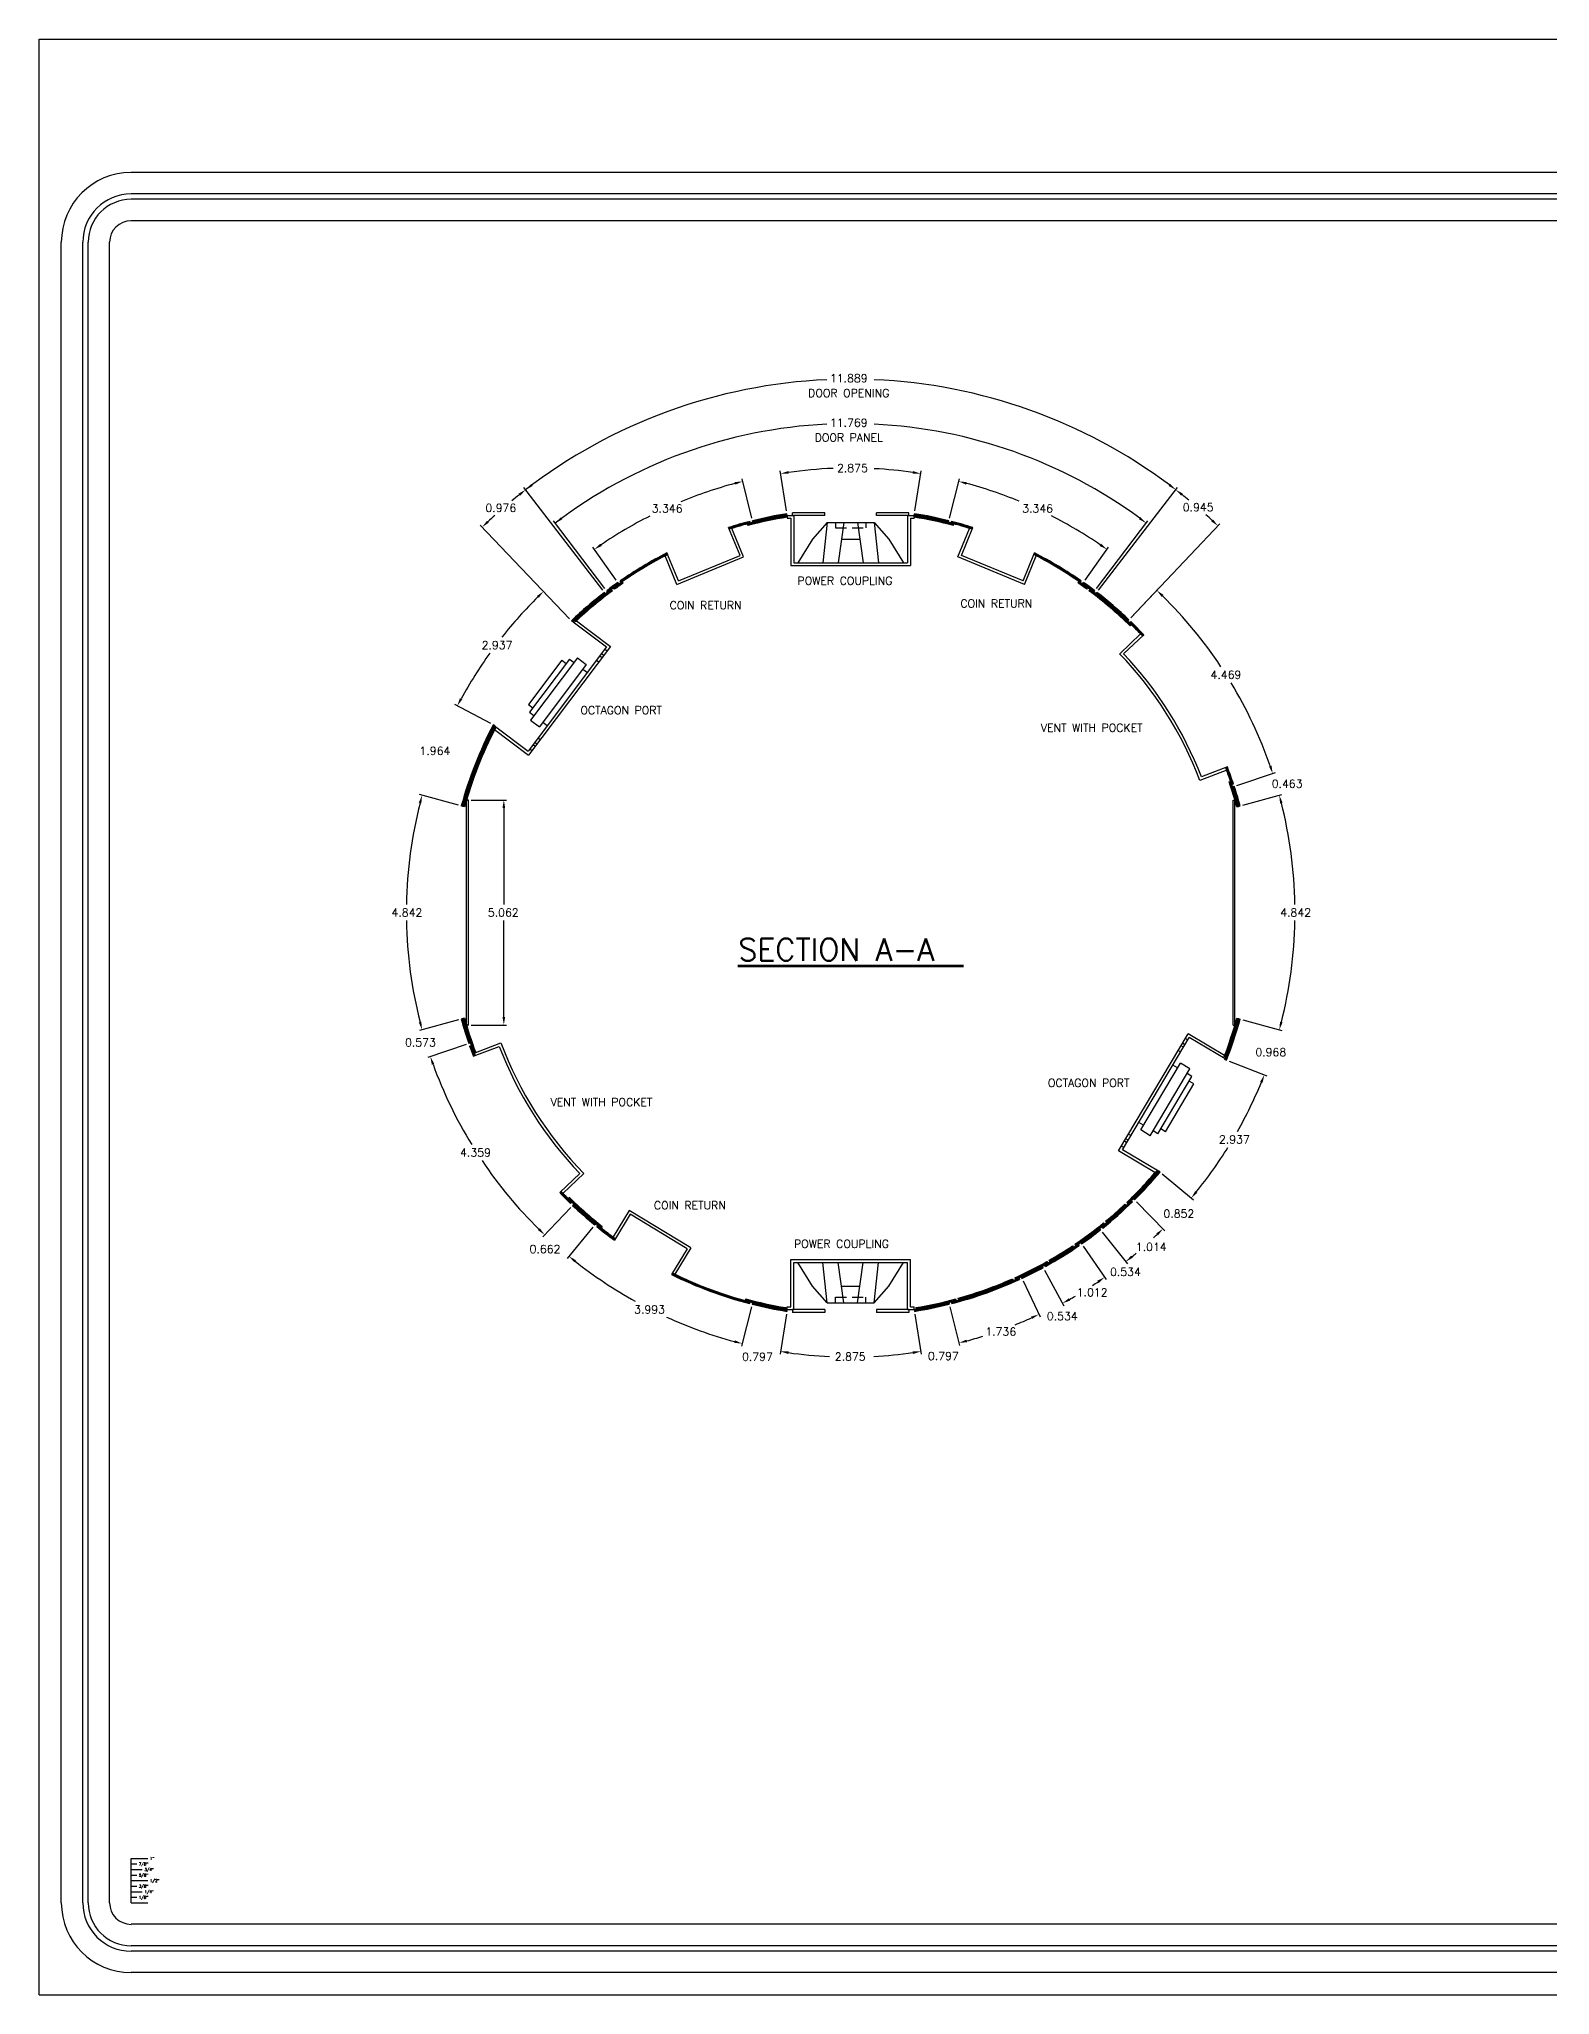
# Model space of a CAD drawing. Extents: x 0 to 68, y 0 to 44.
# Drawn here: x 0 to 34, y 0 to 44 of the extents above; entities that cross this region are included whole.
import ezdxf
from ezdxf.enums import TextEntityAlignment as Align

# ---------------------------------------------------------------- set-up
doc = ezdxf.new("R2010")
doc.units = 0
doc.linetypes.add('HIDDEN', pattern=[0.375, 0.25, -0.125])
doc.layers.get('0').update_dxf_attribs({"linetype": 'CONTINUOUS'})
for name, color, linetype in [('BODY_PANELS', 2, 'CONTINUOUS'), ('DIMENSIONS', 1, 'CONTINUOUS'), ('FORM', 5, 'CONTINUOUS'), ('INNER_SKIN', 7, 'CONTINUOUS'), ('OUTER_SKIN', 7, 'CONTINUOUS'), ('OUTER_SKIN_PANELS', 2, 'CONTINUOUS')]:
    doc.layers.add(name, color=color, linetype=linetype)
doc.styles.get("Standard").update_dxf_attribs({"font": 'simplex.shx'})

msp = doc.modelspace()

# ---------------------------------------------------------------- linework, layer by layer
for p, q in [((0, 0), (0, 44)), ((0, 44), (68, 44)), ((2.071, 2.071), (2.071, 3.071)), ((2.071, 3.071), (2.446, 3.071)), ((2.071, 2.946), (2.196, 2.946)), ((2.071, 2.821), (2.321, 2.821)), ((2.071, 2.696), (2.196, 2.696)), ((2.071, 2.571), (2.446, 2.571)), ((2.071, 2.446), (2.196, 2.446)), ((2.071, 2.321), (2.321, 2.321)), ((2.071, 2.196), (2.196, 2.196)), ((2.071, 2.071), (2.446, 2.071)), ((0, 0), (68, 0))]:
    msp.add_line(p, q)
at = {"layer": 'BODY_PANELS'}
for p, q in [((15.774, 32.383), (15.516, 33.011)), ((16.008, 33.111), (15.998, 33.15)), ((16.836, 33.283), (16.983, 33.283)), ((16.836, 33.283), (16.836, 33.221)), ((16.836, 33.221), (16.921, 33.221)), ((16.921, 33.221), (16.921, 32.158)), ((16.956, 33.283), (16.956, 33.346)), ((17.682, 33.346), (16.956, 33.346)), ((17.682, 33.283), (16.956, 33.283)), ((16.983, 33.283), (16.983, 32.221)), ((17.733, 33.127), (17.405, 32.752)), ((17.733, 33.127), (17.64, 32.221)), ((17.682, 33.283), (17.682, 33.346)), ((17.733, 33.127), (18.796, 33.127)), ((18.109, 33.127), (17.984, 32.221)), ((18.421, 33.127), (18.546, 32.221)), ((18.795, 33.127), (19.124, 32.752)), ((18.796, 33.127), (18.89, 32.221)), ((18.848, 33.283), (18.848, 33.346)), ((19.574, 33.346), (18.848, 33.346)), ((19.574, 33.283), (18.848, 33.283)), ((19.546, 33.283), (19.546, 32.221)), ((19.546, 33.283), (19.693, 33.283)), ((19.574, 33.283), (19.574, 33.346)), ((19.608, 33.221), (19.608, 32.158)), ((19.608, 33.221), (19.693, 33.221)), ((19.693, 33.283), (19.693, 33.221)), ((20.521, 33.111), (20.531, 33.15)), ((20.755, 32.383), (21.013, 33.011)), ((15.856, 32.349), (15.591, 32.993)), ((17.405, 32.752), (17.077, 32.221)), ((18.057, 32.752), (18.472, 32.752)), ((19.124, 32.752), (19.452, 32.221)), ((20.674, 32.349), (20.938, 32.993)), ((14.353, 31.731), (14.088, 32.375)), ((14.387, 31.813), (14.129, 32.441)), ((14.353, 31.731), (15.856, 32.349)), ((14.387, 31.813), (15.774, 32.383)), ((16.921, 32.158), (19.608, 32.158)), ((16.983, 32.221), (19.546, 32.221)), ((22.177, 31.731), (20.674, 32.349)), ((22.143, 31.813), (20.755, 32.383)), ((22.143, 31.813), (22.401, 32.441)), ((22.177, 31.731), (22.441, 32.375)), ((13.098, 31.776), (13.075, 31.809)), ((23.432, 31.776), (23.454, 31.809)), ((12.018, 30.894), (12.771, 30.327)), ((12.064, 30.938), (12.858, 30.339)), ((24.54, 30.867), (24.567, 30.896)), ((24.788, 30.619), (24.318, 30.173)), ((24.86, 30.601), (24.406, 30.171)), ((12.771, 30.327), (11.003, 27.981)), ((11.764, 30.029), (11.012, 29.031)), ((12.858, 30.339), (11.016, 27.893)), ((11.939, 30.054), (11.036, 28.856)), ((12.114, 30.078), (11.061, 28.681)), ((12.314, 29.928), (11.261, 28.53)), ((11.764, 30.029), (11.864, 29.954)), ((11.939, 30.054), (12.039, 29.979)), ((12.114, 30.078), (12.314, 29.928)), ((12.545, 30.027), (12.595, 29.99)), ((12.62, 30.127), (12.67, 30.09)), ((12.658, 30.177), (12.708, 30.14)), ((12.733, 30.277), (12.783, 30.239)), ((12.238, 29.828), (12.338, 29.753)), ((11.012, 29.031), (11.112, 28.955)), ((11.036, 28.856), (11.136, 28.78)), ((11.061, 28.681), (11.261, 28.53)), ((11.336, 28.63), (11.436, 28.555)), ((10.221, 28.491), (11.016, 27.893)), ((10.251, 28.548), (11.003, 27.981)), ((11.154, 28.18), (11.204, 28.143)), ((11.229, 28.28), (11.279, 28.243)), ((11.041, 28.031), (11.091, 27.993)), ((11.116, 28.13), (11.166, 28.093)), ((26.726, 27.552), (26.122, 27.319)), ((26.741, 27.625), (26.158, 27.4)), ((26.839, 27.236), (26.877, 27.249)), ((24.295, 18.989), (25.859, 21.623)), ((26.714, 21.115), (25.859, 21.623)), ((9.688, 21.347), (9.726, 21.36)), ((9.772, 21.116), (10.357, 21.339)), ((9.788, 21.189), (10.393, 21.42)), ((24.381, 19.011), (25.88, 21.537)), ((25.689, 21.215), (25.635, 21.247)), ((25.753, 21.322), (25.699, 21.354)), ((25.785, 21.376), (25.731, 21.408)), ((25.848, 21.483), (25.795, 21.515)), ((26.691, 21.056), (25.88, 21.537)), ((24.791, 19.458), (25.685, 20.963)), ((25.006, 19.33), (25.9, 20.835)), ((25.621, 20.855), (25.513, 20.919)), ((25.9, 20.835), (25.685, 20.963)), ((25.943, 20.664), (25.836, 20.728)), ((25.178, 19.374), (25.943, 20.664)), ((25.349, 19.418), (25.987, 20.493)), ((25.987, 20.493), (25.88, 20.556)), ((24.572, 19.334), (24.519, 19.366)), ((24.855, 19.565), (24.748, 19.629)), ((25.006, 19.33), (24.791, 19.458)), ((25.178, 19.374), (25.07, 19.438)), ((25.349, 19.418), (25.242, 19.482)), ((25.15, 18.482), (24.295, 18.989)), ((24.413, 19.065), (24.359, 19.097)), ((25.191, 18.53), (24.381, 19.011)), ((24.477, 19.172), (24.423, 19.204)), ((24.508, 19.226), (24.455, 19.258)), ((11.718, 18.048), (12.168, 18.481)), ((11.79, 18.031), (12.257, 18.48)), ((11.962, 17.804), (11.99, 17.832)), ((13.277, 17.648), (12.918, 17.052)), ((14.669, 16.809), (13.277, 17.648)), ((12.549, 17.285), (12.575, 17.316)), ((13.299, 17.562), (12.948, 16.981)), ((14.583, 16.788), (13.299, 17.562)), ((14.583, 16.788), (14.233, 16.206)), ((14.669, 16.809), (14.31, 16.213)), ((16.921, 15.479), (16.921, 16.541)), ((16.921, 16.541), (19.608, 16.541)), ((16.983, 15.416), (16.983, 16.479)), ((16.983, 16.479), (19.546, 16.479)), ((17.405, 15.948), (17.077, 16.479)), ((17.733, 15.573), (17.64, 16.479)), ((18.109, 15.573), (17.984, 16.479)), ((18.421, 15.573), (18.546, 16.479)), ((18.796, 15.573), (18.89, 16.479)), ((19.124, 15.948), (19.452, 16.479)), ((19.546, 15.416), (19.546, 16.479)), ((19.608, 15.479), (19.608, 16.541)), ((17.733, 15.573), (17.405, 15.948)), ((18.057, 15.948), (18.472, 15.948)), ((18.795, 15.573), (19.124, 15.948)), ((15.99, 15.552), (16, 15.591)), ((16.836, 15.479), (16.921, 15.479)), ((16.836, 15.416), (16.836, 15.479)), ((16.836, 15.416), (16.983, 15.416)), ((16.956, 15.416), (16.956, 15.354)), ((17.682, 15.416), (16.956, 15.416)), ((17.682, 15.416), (17.682, 15.354)), ((17.733, 15.573), (18.796, 15.573)), ((18.848, 15.416), (18.848, 15.354)), ((19.574, 15.416), (18.848, 15.416)), ((19.546, 15.416), (19.693, 15.416)), ((19.574, 15.416), (19.574, 15.354)), ((19.608, 15.479), (19.693, 15.479)), ((19.693, 15.416), (19.693, 15.479)), ((17.682, 15.354), (16.956, 15.354)), ((19.574, 15.354), (18.848, 15.354))]:
    msp.add_line(p, q, dxfattribs=at)
at = {"layer": 'BODY_PANELS', "linetype": 'HIDDEN'}
for p, q in [((17.921, 33.127), (17.921, 33.002)), ((17.921, 33.002), (18.608, 33.002)), ((18.608, 33.127), (18.608, 33.002)), ((17.921, 15.573), (17.921, 15.698)), ((17.921, 15.698), (18.608, 15.698)), ((18.608, 15.573), (18.608, 15.698))]:
    msp.add_line(p, q, dxfattribs=at)
at = {"layer": 'BODY_PANELS'}
for radius, start, end in [(9.087, 104.4425, 107.6071), (9.047, 104.4425, 107.1889), (9.047, 72.8111, 75.5575), (9.087, 72.3929, 75.5575), (9.087, 117.0758, 124.8282), (9.047, 117.4941, 124.8282), (9.087, 55.1718, 62.9242), (9.047, 55.1718, 62.5059), (9.047, 43.8616, 46.0849), (9.087, 43.4658, 46.0849), (8.399, 20.7009, 43.8921), (8.462, 21.1273, 43.4658), (9.047, 18.6028, 20.7314), (9.087, 18.6028, 21.1273), (9.087, 199.2979, 200.8445), (9.047, 199.2979, 200.4487), (8.462, 200.8445, 223.9095), (8.399, 200.4182, 224.3358), (9.087, 223.9095, 226.088), (9.047, 224.3053, 226.088), (9.087, 231.0265, 234.1911), (9.047, 231.0265, 233.7728), (9.087, 243.6598, 255.5006), (9.047, 244.078, 255.5006)]:
    msp.add_arc((18.265, 24.35), radius, start, end, dxfattribs=at)
at = {"layer": 'DIMENSIONS'}
for p, q in [((12.687, 31.602), (10.911, 33.912)), ((12.687, 31.602), (10.912, 33.911)), ((16.041, 33.225), (15.82, 34.111)), ((16.82, 33.385), (16.676, 34.286)), ((19.709, 33.385), (19.853, 34.286)), ((20.488, 33.225), (20.71, 34.111)), ((23.843, 31.602), (25.619, 33.912)), ((23.843, 31.602), (25.619, 33.912)), ((11.94, 30.961), (9.927, 33.065)), ((12.735, 31.639), (11.579, 33.163)), ((23.795, 31.639), (24.951, 33.163)), ((24.567, 30.983), (26.574, 33.095)), ((12.99, 31.826), (12.463, 32.572)), ((23.54, 31.826), (24.066, 32.572)), ((11.94, 30.961), (11.309, 31.621)), ((24.567, 30.983), (25.196, 31.645)), ((10.164, 28.604), (9.356, 29.029)), ((26.955, 27.211), (27.823, 27.497)), ((9.439, 26.764), (8.559, 27.005)), ((9.722, 26.881), (10.522, 26.881)), ((27.09, 26.764), (27.971, 27.005)), ((10.459, 26.701), (10.459, 24.53)), ((10.459, 21.999), (10.459, 24.17)), ((15.727, 23.169), (20.802, 23.169)), ((15.727, 23.137), (20.802, 23.137)), ((9.439, 21.936), (8.559, 21.695)), ((9.722, 21.819), (10.522, 21.819)), ((27.09, 21.936), (27.971, 21.695)), ((9.61, 21.383), (8.746, 21.087)), ((26.783, 21.009), (27.633, 20.676)), ((25.276, 18.472), (25.976, 17.885)), ((11.963, 17.717), (11.334, 17.055)), ((24.694, 17.84), (25.335, 17.19)), ((12.463, 17.275), (11.884, 16.569)), ((23.927, 17.163), (24.492, 16.446)), ((23.494, 16.842), (24.016, 16.093)), ((22.626, 16.307), (23.061, 15.504)), ((22.145, 16.064), (22.525, 15.251)), ((16.033, 15.477), (15.81, 14.591)), ((20.497, 15.477), (20.716, 14.607)), ((16.82, 15.315), (16.676, 14.414)), ((19.709, 15.315), (19.853, 14.414))]:
    msp.add_line(p, q, dxfattribs=at)
for radius, start, end in [(12, 92.5774, 127.5644), (12, 53.2951, 87.4707), (11, 92.8119, 127.1852), (11, 53.7524, 87.2406), (10, 92.2665, 98.0525), (10, 81.9475, 86.9526), (10, 105.0947, 112.483), (10, 67.717, 74.9053), (11.999, 128.4239, 129.4451), (12, 50.651, 51.5762), (11.999, 131.8732, 132.8723), (10, 116.877, 124.176), (10, 55.824, 63.1552), (12, 47.3235, 48.2267), (10, 134.7632, 141.7092), (10, 33.573, 45.4327), (10, 144.2921, 151.26), (10, 19.2549, 31.1311), (10, 165.7335, 178.9686), (10, 1.0314, 14.2665), (10, 181.0314, 194.2665), (10, 345.7335, 358.9686), (10, 199.95, 211.4757), (10, 330.4976, 337.5539), (10, 321.0571, 328.0985), (10, 213.927, 225.4358), (10, 312.9293, 313.6105), (10, 231.6786, 241.0044), (10, 309.2655, 309.9803), (10, 302.9698, 303.8284), (10, 299.4961, 300.3729), (10, 245.5252, 254.8485), (9.984, 291.7472, 294.0573), (9.984, 285.1532, 287.3067), (10, 261.9475, 267.2758), (10, 272.9677, 278.0525)]:
    msp.add_arc((18.265, 24.35), radius, start, end, dxfattribs=at)
for points in [[(11.111, 33.947), (11.074, 33.995), (10.949, 33.862)], [(15.653, 34.034), (15.668, 33.976), (15.835, 34.05)], [(16.868, 34.222), (16.859, 34.281), (16.686, 34.225)], [(19.67, 34.281), (19.661, 34.222), (19.844, 34.225)], [(20.861, 33.976), (20.876, 34.034), (20.695, 34.05)], [(25.455, 33.995), (25.419, 33.947), (25.581, 33.862)], [(10.789, 33.774), (10.826, 33.727), (10.95, 33.861)], [(25.704, 33.728), (25.741, 33.775), (25.581, 33.862)], [(10.122, 33.122), (10.081, 33.165), (9.97, 33.02)], [(11.779, 33.197), (11.743, 33.245), (11.616, 33.113)], [(24.787, 33.245), (24.751, 33.197), (24.913, 33.113)], [(26.42, 33.194), (26.379, 33.15), (26.53, 33.049)], [(12.664, 32.598), (12.63, 32.648), (12.499, 32.521)], [(23.899, 32.648), (23.865, 32.598), (24.03, 32.521)], [(11.202, 31.472), (11.244, 31.429), (11.352, 31.576)], [(25.261, 31.453), (25.303, 31.496), (25.153, 31.599)], [(9.523, 29.144), (9.47, 29.172), (9.412, 29)], [(27.734, 27.657), (27.677, 27.638), (27.763, 27.477)], [(8.544, 26.822), (8.602, 26.807), (8.619, 26.988)], [(10.429, 26.701), (10.489, 26.701), (10.459, 26.881)], [(27.927, 26.807), (27.985, 26.822), (27.91, 26.988)], [(8.602, 21.893), (8.544, 21.878), (8.619, 21.712)], [(10.429, 21.999), (10.489, 21.999), (10.459, 21.819)], [(27.985, 21.878), (27.927, 21.893), (27.91, 21.712)], [(8.837, 20.928), (8.893, 20.948), (8.805, 21.108)], [(27.479, 20.543), (27.535, 20.521), (27.574, 20.699)], [(26.066, 18.045), (26.019, 18.084), (25.928, 17.926)], [(11.269, 17.247), (11.227, 17.204), (11.377, 17.1)], [(25.141, 17.131), (25.183, 17.088), (25.291, 17.235)], [(12.045, 16.481), (12.083, 16.528), (11.924, 16.617)], [(24.613, 16.584), (24.575, 16.631), (24.454, 16.495)], [(23.815, 16.068), (23.849, 16.018), (23.98, 16.144)], [(23.203, 15.62), (23.174, 15.672), (23.031, 15.559)], [(22.322, 15.26), (22.347, 15.206), (22.498, 15.308)], [(15.659, 14.727), (15.643, 14.669), (15.825, 14.652)], [(20.882, 14.684), (20.867, 14.742), (20.7, 14.667)], [(16.859, 14.419), (16.868, 14.478), (16.686, 14.475)], [(19.661, 14.478), (19.67, 14.419), (19.844, 14.475)]]:
    msp.add_solid(points, dxfattribs=at)
at = {"layer": 'FORM'}
for p, q in [((65.929, 41), (2.071, 41)), ((65.929, 40.516), (2.071, 40.516)), ((65.929, 40.396), (2.071, 40.396)), ((65.929, 39.912), (2.071, 39.912)), ((0.5, 2.071), (0.5, 39.429)), ((0.984, 2.071), (0.984, 39.429)), ((1.104, 2.071), (1.104, 39.429)), ((1.588, 2.071), (1.588, 39.429)), ((65.929, 1.588), (2.071, 1.588)), ((65.929, 1.104), (2.071, 1.104)), ((65.929, 0.984), (2.071, 0.984)), ((65.929, 0.5), (2.071, 0.5))]:
    msp.add_line(p, q, dxfattribs=at)
for centre, radius, start, end in [((2.071, 39.429), 1.571, 90, 180), ((2.071, 39.429), 1.088, 90, 180), ((2.071, 39.429), 0.967, 90, 180), ((2.071, 39.429), 0.484, 90, 180), ((2.071, 2.071), 1.571, 180, 270), ((2.071, 2.071), 1.088, 180, 270), ((2.071, 2.071), 0.967, 180, 270), ((2.071, 2.071), 0.484, 180, 270)]:
    msp.add_arc(centre, radius, start, end, dxfattribs=at)
at = {"layer": 'INNER_SKIN'}
for p, q in [((15.951, 33.055), (15.94, 33.094)), ((16.838, 33.244), (16.832, 33.283)), ((19.691, 33.244), (19.697, 33.283)), ((20.579, 33.055), (20.589, 33.094)), ((13.147, 31.762), (13.124, 31.795)), ((23.383, 31.762), (23.406, 31.795)), ((12.902, 31.587), (12.879, 31.62)), ((12.951, 31.623), (12.927, 31.655)), ((23.579, 31.623), (23.602, 31.655)), ((23.627, 31.587), (23.651, 31.62)), ((12.073, 30.892), (12.046, 30.921)), ((24.553, 30.799), (24.581, 30.828)), ((10.27, 28.5), (10.235, 28.519)), ((26.779, 27.289), (26.817, 27.302)), ((9.576, 26.725), (9.537, 26.736)), ((26.953, 26.725), (26.992, 26.736)), ((9.576, 21.974), (9.538, 21.963)), ((26.953, 21.974), (26.992, 21.963)), ((9.82, 21.216), (9.783, 21.202)), ((26.707, 21.098), (26.67, 21.112)), ((25.174, 18.509), (25.144, 18.535)), ((11.934, 17.943), (11.905, 17.914)), ((24.435, 17.788), (24.463, 17.759)), ((24.479, 17.829), (24.506, 17.8)), ((12.674, 17.287), (12.65, 17.256)), ((23.956, 17.368), (23.981, 17.337)), ((24.027, 17.375), (24.002, 17.406)), ((23.257, 16.853), (23.279, 16.819)), ((23.307, 16.886), (23.329, 16.853)), ((22.682, 16.5), (22.701, 16.465)), ((22.753, 16.494), (22.734, 16.529)), ((21.906, 16.111), (21.922, 16.075)), ((21.96, 16.135), (21.977, 16.099)), ((15.902, 15.658), (15.891, 15.619)), ((16.802, 15.462), (16.796, 15.423)), ((19.727, 15.462), (19.734, 15.423)), ((20.627, 15.658), (20.637, 15.619)), ((20.695, 15.635), (20.685, 15.674))]:
    msp.add_line(p, q, dxfattribs=at)
for radius, start, end in [(9.047, 99.1108, 104.8864), (9.027, 99.1108, 104.8864), (9.008, 99.1108, 104.8864), (9.008, 75.1136, 80.8892), (9.027, 75.1136, 80.8892), (9.047, 75.1136, 80.8892), (9.047, 124.625, 126.1546), (9.027, 124.625, 126.1546), (9.008, 124.625, 126.1546), (9.008, 53.8454, 55.375), (9.027, 53.8454, 55.375), (9.047, 53.8454, 55.375), (9.047, 126.5354, 133.4208), (9.027, 126.5354, 133.4208), (9.008, 126.5354, 133.4208), (9.008, 45.7224, 53.4646), (9.027, 45.7224, 53.4646), (9.047, 45.7224, 53.4646), (9.047, 152.5628, 164.7105), (9.027, 152.5628, 164.7105), (9.008, 152.5628, 164.7105), (9.008, 15.2895, 19.0404), (9.027, 15.2895, 19.0404), (9.047, 15.2895, 19.0404), (9.047, 195.2958, 200.3605), (9.027, 195.2958, 200.3605), (9.008, 195.2958, 200.3605), (9.008, 338.9326, 344.7042), (9.027, 338.9326, 344.7042), (9.047, 338.9326, 344.7042), (9.008, 313.6184, 319.7907), (9.027, 313.6184, 319.7907), (9.047, 313.6184, 319.7907), (9.047, 225.3416, 231.6376), (9.027, 225.3416, 231.6376), (9.008, 225.3416, 231.6376), (9.008, 309.5628, 313.2376), (9.027, 309.5628, 313.2376), (9.047, 309.5628, 313.2376), (9.008, 304.0411, 309.182), (9.027, 304.0411, 309.182), (9.047, 304.0411, 309.182), (9.008, 299.7443, 303.6603), (9.027, 299.7443, 303.6603), (9.047, 299.7443, 303.6603), (9.008, 294.2226, 299.3635), (9.027, 294.2226, 299.3635), (9.047, 294.2226, 299.3635), (9.008, 285.5846, 293.8418), (9.027, 285.5846, 293.8418), (9.047, 285.5846, 293.8418), (9.047, 254.7907, 260.6543), (9.027, 254.7907, 260.6543), (9.008, 254.7907, 260.6543), (9.008, 279.3457, 285.2038), (9.027, 279.3457, 285.2038), (9.047, 279.3457, 285.2038)]:
    msp.add_arc((18.265, 24.35), radius, start, end, dxfattribs=at)
at = {"layer": 'OUTER_SKIN'}
for p, q in [((16.066, 33.126), (16.057, 33.165)), ((16.836, 33.283), (16.83, 33.323)), ((19.693, 33.283), (19.699, 33.323)), ((20.463, 33.126), (20.473, 33.165)), ((13.049, 31.742), (13.026, 31.775)), ((23.481, 31.742), (23.504, 31.775)), ((12.749, 31.521), (12.725, 31.553)), ((12.797, 31.558), (12.773, 31.589)), ((23.733, 31.558), (23.757, 31.589)), ((23.78, 31.521), (23.805, 31.553)), ((12.011, 30.887), (11.983, 30.916)), ((24.496, 30.908), (24.524, 30.937)), ((10.255, 28.557), (10.22, 28.575)), ((26.858, 27.179), (26.896, 27.192)), ((9.538, 26.737), (9.5, 26.747)), ((26.991, 26.737), (27.03, 26.747)), ((9.538, 21.963), (9.5, 21.952)), ((26.991, 21.963), (27.03, 21.952)), ((9.706, 21.417), (9.669, 21.404)), ((26.687, 21.047), (26.724, 21.032)), ((25.198, 18.538), (25.228, 18.512)), ((12.033, 17.791), (12.006, 17.762)), ((24.622, 17.913), (24.65, 17.884)), ((12.528, 17.354), (12.503, 17.323)), ((23.864, 17.244), (23.888, 17.212)), ((23.436, 16.926), (23.459, 16.894)), ((22.577, 16.397), (22.596, 16.361)), ((22.101, 16.157), (22.118, 16.12)), ((16.058, 15.576), (16.048, 15.537)), ((16.836, 15.416), (16.83, 15.377)), ((19.693, 15.416), (19.699, 15.377)), ((20.472, 15.576), (20.482, 15.537))]:
    msp.add_line(p, q, dxfattribs=at)
for radius, start, end in [(9.087, 99.0838, 104.0633), (9.067, 99.0838, 104.0633), (9.047, 99.0838, 104.0633), (9.047, 75.9367, 80.9162), (9.067, 75.9367, 80.9162), (9.087, 75.9367, 80.9162), (9.087, 125.2073, 127.1852), (9.067, 125.2073, 127.1852), (9.047, 125.2073, 127.1852), (9.047, 52.8148, 54.7927), (9.067, 52.8148, 54.7927), (9.087, 52.8148, 54.7927), (9.087, 127.5644, 133.7319), (9.067, 127.5644, 133.7319), (9.047, 127.5644, 133.7319), (9.047, 46.464, 52.4356), (9.067, 46.464, 52.4356), (9.087, 46.464, 52.4356), (9.087, 152.2913, 164.7022), (9.067, 152.2913, 164.7022), (9.047, 152.2913, 164.7022), (9.047, 15.2978, 18.2236), (9.067, 15.2978, 18.2236), (9.087, 15.2978, 18.2236), (9.087, 195.2978, 198.9187), (9.067, 195.2978, 198.9187), (9.047, 195.2978, 198.9187), (9.047, 338.5852, 344.7022), (9.067, 338.5852, 344.7022), (9.087, 338.5852, 344.7022), (9.047, 314.6418, 320.0258), (9.067, 314.6418, 320.0258), (9.087, 314.6418, 320.0258), (9.087, 226.4672, 230.6473), (9.067, 226.4672, 230.6473), (9.047, 226.4672, 230.6473), (9.047, 304.8598, 308.2342), (9.067, 304.8598, 308.2342), (9.087, 304.8598, 308.2342), (9.047, 295.0903, 298.4647), (9.067, 295.0903, 298.4647), (9.087, 295.0903, 298.4647), (9.087, 255.8798, 260.9162), (9.067, 255.8798, 260.9162), (9.047, 255.8798, 260.9162), (9.047, 279.0838, 284.1202), (9.067, 279.0838, 284.1202), (9.087, 279.0838, 284.1202)]:
    msp.add_arc((18.265, 24.35), radius, start, end, dxfattribs=at)
at = {"layer": 'OUTER_SKIN_PANELS'}
for p, q in [((15.529, 32.973), (15.517, 33.011)), ((16.008, 33.111), (15.998, 33.15)), ((20.531, 33.15), (20.521, 33.111)), ((21.001, 32.973), (21.013, 33.011)), ((14.146, 32.405), (14.128, 32.441)), ((22.383, 32.405), (22.402, 32.441)), ((13.075, 31.809), (13.098, 31.776)), ((23.432, 31.776), (23.454, 31.809)), ((24.54, 30.867), (24.567, 30.896)), ((24.831, 30.574), (24.86, 30.601)), ((26.704, 27.611), (26.741, 27.625)), ((9.66, 26.881), (9.62, 26.881)), ((9.62, 21.819), (9.62, 26.881)), ((9.66, 21.819), (9.66, 26.881)), ((26.839, 27.236), (26.877, 27.249)), ((26.87, 26.881), (26.91, 26.881)), ((26.87, 21.819), (26.87, 26.881)), ((26.91, 21.819), (26.91, 26.881)), ((9.66, 21.819), (9.62, 21.819)), ((26.87, 21.819), (26.91, 21.819)), ((9.688, 21.347), (9.726, 21.36)), ((9.772, 21.116), (9.81, 21.131)), ((11.718, 18.048), (11.747, 18.076)), ((11.99, 17.832), (11.962, 17.804)), ((24.579, 17.871), (24.607, 17.842)), ((12.549, 17.285), (12.575, 17.316)), ((23.936, 17.25), (23.911, 17.281)), ((12.971, 17.014), (12.947, 16.981)), ((23.386, 16.892), (23.409, 16.859)), ((22.649, 16.39), (22.629, 16.425)), ((14.251, 16.242), (14.234, 16.206)), ((22.047, 16.131), (22.064, 16.095)), ((16, 15.591), (15.99, 15.552)), ((20.54, 15.552), (20.53, 15.591))]:
    msp.add_line(p, q, dxfattribs=at)
for radius, start, end in [(9.087, 104.4425, 107.6021), (9.067, 104.4425, 107.6021), (9.047, 104.4425, 107.6021), (9.047, 72.3979, 75.5575), (9.067, 72.3979, 75.5575), (9.087, 72.3979, 75.5575), (9.087, 117.0808, 124.8282), (9.067, 117.0808, 124.8282), (9.047, 117.0808, 124.8282), (9.047, 55.1718, 62.9192), (9.067, 55.1718, 62.9192), (9.087, 55.1718, 62.9192), (9.047, 43.4658, 46.0849), (9.067, 43.4658, 46.0849), (9.087, 43.4658, 46.0849), (9.047, 18.6028, 21.1273), (9.067, 18.6028, 21.1273), (9.087, 18.6028, 21.1273), (9.087, 199.2979, 200.8445), (9.067, 199.2979, 200.8445), (9.047, 199.2979, 200.8445), (9.087, 223.9095, 226.088), (9.067, 223.9095, 226.088), (9.047, 223.9095, 226.088), (9.047, 308.6133, 314.2627), (9.067, 308.6133, 314.2627), (9.087, 308.6133, 314.2627), (9.087, 231.0265, 234.1861), (9.067, 231.0265, 234.1861), (9.047, 231.0265, 234.1861), (9.047, 298.8439, 304.4806), (9.067, 298.8439, 304.4806), (9.087, 298.8439, 304.4806), (9.087, 243.6648, 255.5006), (9.067, 243.6648, 255.5006), (9.047, 243.6648, 255.5006), (9.047, 284.4994, 294.7112), (9.067, 284.4994, 294.7112), (9.087, 284.4994, 294.7112)]:
    msp.add_arc((18.265, 24.35), radius, start, end, dxfattribs=at)

# ---------------------------------------------------------------- texts
for s, p in [('1"', (2.496, 3.038)), ('7/8"', (2.246, 2.913)), ('5/8"', (2.246, 2.663)), ('3/4"', (2.371, 2.788)), ('3/8"', (2.246, 2.413)), ('1/8"', (2.246, 2.163)), ('1/4"', (2.371, 2.288)), ('1/2"', (2.496, 2.538))]:
    msp.add_text(s, height=0.0625).set_placement(p)
at = {"layer": 'BODY_PANELS'}
for s, p in [('POWER COUPLING', (17.067, 31.724)), ('COIN RETURN', (14.19, 31.173)), ('COIN RETURN', (20.732, 31.213)), ('OCTAGON PORT', (12.181, 28.812)), ('VENT WITH POCKET', (22.544, 28.418)), ('OCTAGON PORT', (22.702, 20.428)), ('VENT WITH POCKET', (11.511, 19.995)), ('COIN RETURN', (13.836, 17.673)), ('POWER COUPLING', (16.988, 16.807))]:
    msp.add_text(s, height=0.18, dxfattribs=at).set_placement(p)
at = {"layer": 'DIMENSIONS'}
for s, p in [('DOOR OPENING', (18.221, 35.946)), ('11.889', (18.221, 36.28)), ('11.769', (18.221, 35.28)), ('DOOR PANEL', (18.221, 34.946))]:
    msp.add_text(s, height=0.18, dxfattribs=at).set_placement(p, align=Align.CENTER)
for s, height, p in [('2.875', 0.18, (17.956, 34.26)), ('0.976', 0.18, (10.043, 33.364)), ('3.346', 0.18, (13.787, 33.35)), ('3.346', 0.18, (22.124, 33.35)), ('0.945', 0.18, (25.737, 33.378)), ('2.937', 0.18, (9.959, 30.276)), ('4.469', 0.18, (26.362, 29.61)), ('1.964', 0.18, (8.561, 27.898)), ('0.463', 0.18, (27.739, 27.158)), ('4.842', 0.18, (7.931, 24.26)), ('5.062', 0.18, (10.099, 24.26)), ('4.842', 0.18, (27.931, 24.26)), ('SECTION A-A', 0.5, (15.736, 23.267)), ('0.573', 0.18, (8.234, 21.337)), ('0.968', 0.18, (27.371, 21.119)), ('4.359', 0.18, (9.474, 18.859)), ('2.937', 0.18, (26.552, 19.155)), ('0.852', 0.18, (25.303, 17.486)), ('0.662', 0.18, (11.038, 16.689)), ('1.014', 0.18, (24.681, 16.737)), ('0.534', 0.18, (24.1, 16.175)), ('1.012', 0.18, (23.352, 15.715)), ('3.993', 0.18, (13.391, 15.329)), ('1.736', 0.18, (21.294, 14.831)), ('0.534', 0.18, (22.679, 15.179)), ('0.797', 0.18, (15.818, 14.267)), ('2.875', 0.18, (17.907, 14.269)), ('0.797', 0.18, (20.002, 14.283))]:
    msp.add_text(s, height=height, dxfattribs=at).set_placement(p)

doc.saveas('drawing.dxf')
